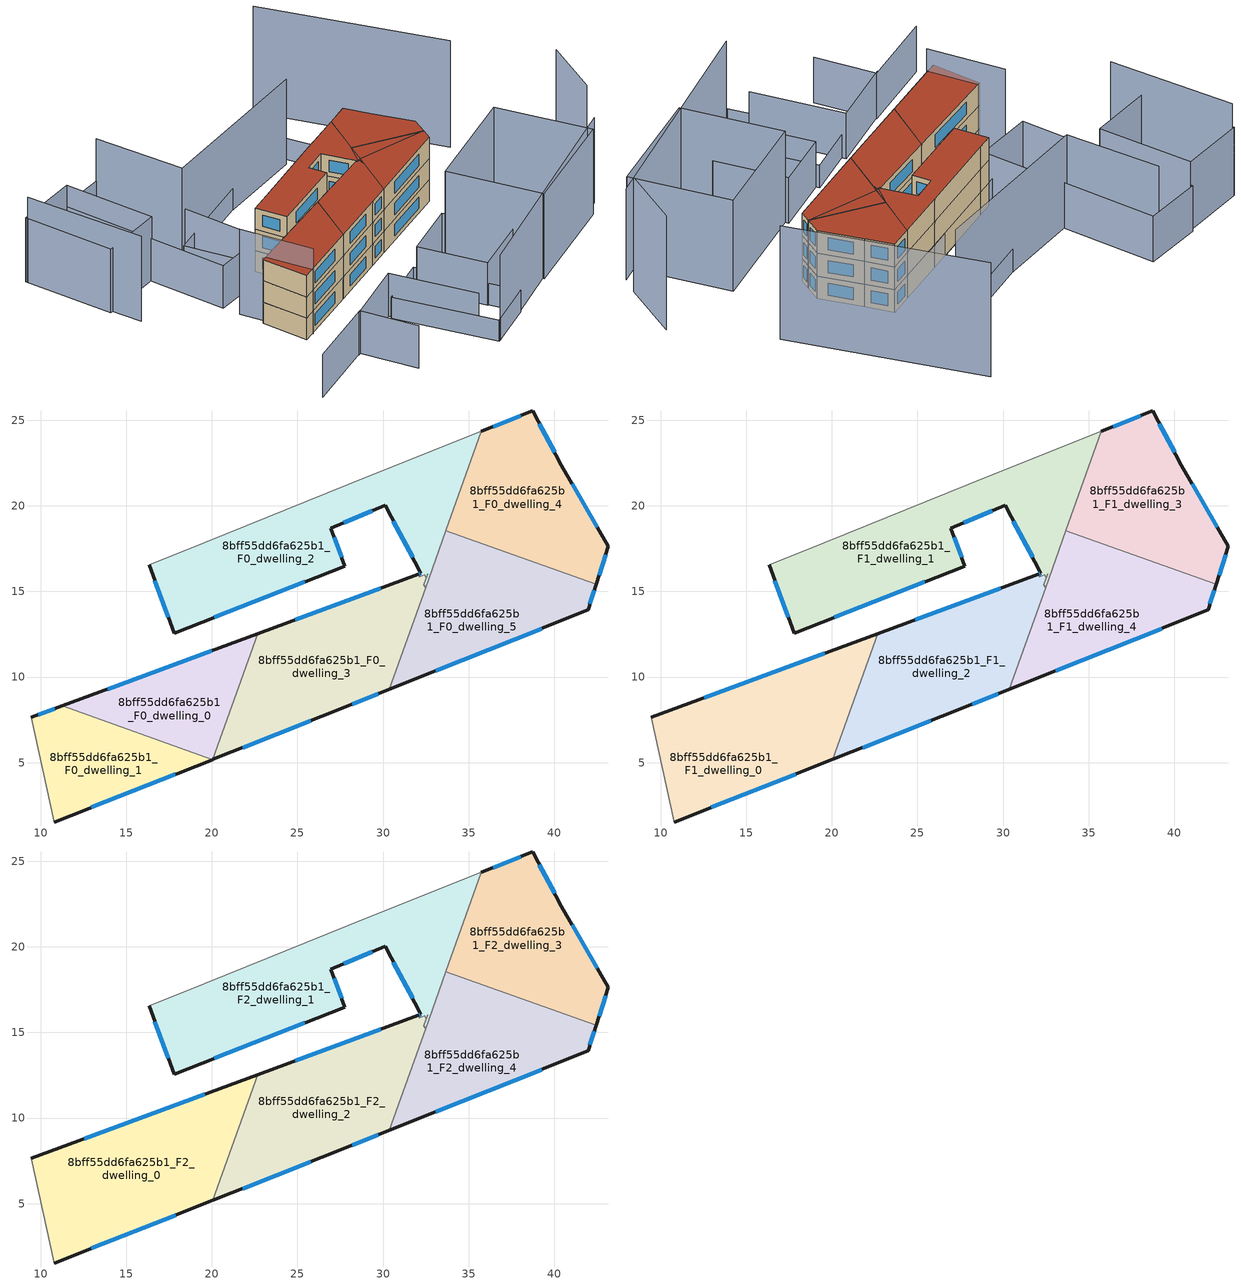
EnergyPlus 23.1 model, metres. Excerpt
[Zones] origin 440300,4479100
8bff55dd6fa625b1_F0_dwelling_0
 floor ground (EU_floor_Construction): 22.67,12.53 20.06,5.19 20.04,5.18 11.25,8.31 z0
 wall outside (EU_wall_Construction): 22.67,12.53 11.25,8.31 / 20.04,5.18 20.06,5.19 z0:3
 wall to 8bff55dd6fa625b1_F0_dwelling_1 (EU_wall_Construction): 11.25,8.31 20.04,5.18 z0:3
 wall to 8bff55dd6fa625b1_F0_dwelling_3 (EU_wall_Construction): 20.06,5.19 22.67,12.53 z0:3
 window (EU_Window_Construction): 20,11.54 13.93,9.3 z0.7:2.3
8bff55dd6fa625b1_F0_dwelling_1
 floor ground (EU_floor_Construction): 20.04,5.18 10.79,1.54 9.44,7.64 11.25,8.31 z0
 wall outside (EU_wall_Construction): 10.79,1.54 20.04,5.18 / 11.25,8.31 9.44,7.64 z0:3
 wall adiabatic (EU_wall_Construction): 9.44,7.64 10.79,1.54 z0:3
 window (EU_Window_Construction): 12.96,2.39 17.87,4.33 / 10.83,8.15 9.87,7.8 z0.7:2.3
8bff55dd6fa625b1_F0_dwelling_2
 floor ground (EU_floor_Construction): 32.76,16.01 32.48,15.21 32.38,15.39 32.62,16.04 z0; 33.67,18.54 32.76,16.01 32.62,16.04 32.52,15.77 32.42,15.97 z0; 35.73,24.34 33.67,18.54 32.42,15.97 32.13,15.86 32.06,16 32.21,16.05 30.11,20.03 26.95,18.69 27.76,16.46 17.82,12.57 16.33,16.57 18.34,17.35 29.23,21.76 z0
 wall outside (EU_wall_Construction): 16.33,16.57 17.82,12.57 27.76,16.46 26.95,18.69 30.11,20.03 32.21,16.05 32.06,16 z0:3
 wall adiabatic (EU_wall_Construction): 35.73,24.34 29.23,21.76 18.34,17.35 16.33,16.57 z0:3
 wall to 8bff55dd6fa625b1_F0_dwelling_3 (EU_wall_Construction): 32.06,16 32.14,15.86 32.42,15.97 32.52,15.77 32.62,16.04 32.39,15.39 32.48,15.21 z0:3
 wall to 8bff55dd6fa625b1_F0_dwelling_4 (EU_wall_Construction): 33.67,18.54 35.73,24.34 z0:3
 wall to 8bff55dd6fa625b1_F0_dwelling_5 (EU_wall_Construction): 32.48,15.21 33.67,18.54 z0:3
 window (EU_Window_Construction): 32.17,16.04 32.1,16.01 / 30.6,19.1 31.72,16.98 / 27.69,19 29.37,19.72 / 27.57,16.98 27.14,18.17 / 20.14,13.48 25.43,15.55 / 16.68,15.63 17.47,13.5 z0.7:2.3
8bff55dd6fa625b1_F0_dwelling_3
 floor ground (EU_floor_Construction): 32.42,15.97 32.52,15.77 32.55,15.84 32.38,15.39 32.48,15.21 30.37,9.28 27.53,8.14 20.06,5.19 22.67,12.53 32.06,16 32.13,15.86 z0
 wall outside (EU_wall_Construction): 32.06,16 22.67,12.53 / 20.06,5.19 27.53,8.14 30.37,9.28 z0:3
 wall to 8bff55dd6fa625b1_F0_dwelling_5 (EU_wall_Construction): 30.37,9.28 32.48,15.21 z0:3
 window (EU_Window_Construction): 29.87,15.18 24.87,13.34 / 28.2,8.41 29.7,9.01 / 21.81,5.88 25.78,7.45 z0.7:2.3
8bff55dd6fa625b1_F0_dwelling_4
 floor ground (EU_floor_Construction): 40.41,22.38 43.16,17.65 42.45,15.42 33.67,18.54 35.73,24.34 38.73,25.53 z0
 wall outside (EU_wall_Construction): 42.45,15.42 43.16,17.65 40.41,22.38 38.73,25.53 35.73,24.34 z0:3
 wall to 8bff55dd6fa625b1_F0_dwelling_5 (EU_wall_Construction): 33.67,18.55 42.45,15.42 z0:3
 window (EU_Window_Construction): 38.02,25.25 36.43,24.62 / 40.02,23.12 39.12,24.8 / 42.52,18.76 41.06,21.27 / 42.61,15.94 42.99,17.13 z0.7:2.3
8bff55dd6fa625b1_F0_dwelling_5
 floor ground (EU_floor_Construction): 41.97,13.92 30.37,9.28 32.76,16.01 z0; 42.45,15.42 41.97,13.92 32.76,16.01 33.67,18.54 z0
 wall outside (EU_wall_Construction): 30.37,9.28 41.97,13.92 42.45,15.42 z0:3
 window (EU_Window_Construction): 42.08,14.27 42.33,15.07 / 33.08,10.36 39.25,12.83 z0.7:2.3
8bff55dd6fa625b1_F1_dwelling_0
 floor to 8bff55dd6fa625b1_F0_dwelling_0 (EU_floor_Construction): 22.67,12.53 20.06,5.19 20.04,5.18 11.25,8.31 z3
 floor to 8bff55dd6fa625b1_F0_dwelling_1 (EU_floor_Construction): 20.04,5.18 10.79,1.54 9.44,7.64 11.25,8.31 z3
 wall outside (EU_wall_Construction): 22.67,12.53 9.44,7.64 / 10.79,1.54 20.06,5.19 z3:6
 wall adiabatic (EU_wall_Construction): 9.44,7.64 10.79,1.54 z3:6
 wall to 8bff55dd6fa625b1_F1_dwelling_2 (EU_wall_Construction): 20.06,5.19 22.67,12.53 z3:6
 window (EU_Window_Construction): 19.58,11.38 12.54,8.78 / 12.96,2.39 17.89,4.34 z3.7:5.3
8bff55dd6fa625b1_F1_dwelling_1
 floor to 8bff55dd6fa625b1_F0_dwelling_2 (EU_floor_Construction): 35.73,24.34 33.67,18.54 32.42,15.97 32.13,15.86 32.06,16 32.21,16.05 30.11,20.03 26.95,18.69 27.76,16.46 17.82,12.57 16.33,16.57 18.34,17.35 29.23,21.76 z3; 33.67,18.54 32.77,16.03 32.62,16.04 32.52,15.77 32.42,15.97 z3; 32.76,16.01 32.48,15.21 32.38,15.39 32.62,16.04 z3
 wall outside (EU_wall_Construction): 16.33,16.57 17.82,12.57 27.76,16.46 26.95,18.69 30.11,20.03 32.21,16.05 32.06,16 z3:6
 wall adiabatic (EU_wall_Construction): 35.73,24.34 29.23,21.76 18.34,17.35 16.33,16.57 z3:6
 wall to 8bff55dd6fa625b1_F1_dwelling_2 (EU_wall_Construction): 32.06,16 32.14,15.86 32.42,15.97 32.52,15.77 32.62,16.04 32.39,15.39 32.48,15.21 z3:6
 wall to 8bff55dd6fa625b1_F1_dwelling_3 (EU_wall_Construction): 33.67,18.54 35.73,24.34 z3:6
 wall to 8bff55dd6fa625b1_F1_dwelling_4 (EU_wall_Construction): 32.48,15.21 33.67,18.54 z3:6
 window (EU_Window_Construction): 32.17,16.04 32.1,16.01 / 30.6,19.1 31.72,16.98 / 27.69,19 29.37,19.72 / 27.57,16.98 27.14,18.17 / 20.14,13.48 25.43,15.55 / 16.68,15.63 17.47,13.5 z3.7:5.3
8bff55dd6fa625b1_F1_dwelling_2
 floor to 8bff55dd6fa625b1_F0_dwelling_3 (EU_floor_Construction): 32.42,15.97 32.52,15.77 32.55,15.84 32.38,15.39 32.48,15.21 30.37,9.28 27.53,8.14 20.06,5.19 22.67,12.53 32.06,16 32.13,15.86 z3
 wall outside (EU_wall_Construction): 32.06,16 22.67,12.53 / 20.06,5.19 27.53,8.14 30.37,9.28 z3:6
 wall to 8bff55dd6fa625b1_F1_dwelling_4 (EU_wall_Construction): 30.37,9.28 32.48,15.21 z3:6
 window (EU_Window_Construction): 29.87,15.18 24.87,13.34 / 28.2,8.41 29.7,9.01 / 21.81,5.88 25.78,7.45 z3.7:5.3
8bff55dd6fa625b1_F1_dwelling_3
 floor to 8bff55dd6fa625b1_F0_dwelling_4 (EU_floor_Construction): 40.41,22.38 43.16,17.65 42.45,15.42 33.67,18.54 35.73,24.34 38.73,25.53 z3
 wall outside (EU_wall_Construction): 42.45,15.42 43.16,17.65 40.41,22.38 38.73,25.53 35.73,24.34 z3:6
 wall to 8bff55dd6fa625b1_F1_dwelling_4 (EU_wall_Construction): 33.67,18.55 42.45,15.42 z3:6
 window (EU_Window_Construction): 38.02,25.25 36.43,24.62 / 40.02,23.12 39.12,24.8 / 42.52,18.76 41.06,21.27 / 42.61,15.94 42.99,17.13 z3.7:5.3
8bff55dd6fa625b1_F1_dwelling_4
 floor to 8bff55dd6fa625b1_F0_dwelling_5 (EU_floor_Construction): 41.97,13.92 30.37,9.28 32.76,16.01 z3; 42.45,15.42 32.77,16.03 33.67,18.54 z3; 42.45,15.42 41.97,13.92 32.76,16.01 32.77,16.03 z3
 wall outside (EU_wall_Construction): 30.37,9.28 41.97,13.92 42.45,15.42 z3:6
 window (EU_Window_Construction): 42.08,14.27 42.33,15.07 / 33.08,10.36 39.25,12.83 z3.7:5.3
8bff55dd6fa625b1_F2_dwelling_0
 floor to 8bff55dd6fa625b1_F1_dwelling_0 (EU_floor_Construction): 22.67,12.53 20.06,5.19 10.79,1.54 9.44,7.64 z6
 wall outside (EU_wall_Construction): 22.67,12.53 9.44,7.64 / 10.79,1.54 20.06,5.19 z6:9
 wall adiabatic (EU_wall_Construction): 9.44,7.64 10.79,1.54 z6:9
 wall to 8bff55dd6fa625b1_F2_dwelling_2 (EU_wall_Construction): 20.06,5.19 22.67,12.53 z6:9
 window (EU_Window_Construction): 19.58,11.38 12.54,8.78 / 12.96,2.39 17.89,4.34 z6.7:8.3
 roof outside (EU_roof_Construction): 20.06,5.19 22.67,12.53 9.44,7.64 10.79,1.54 z9
8bff55dd6fa625b1_F2_dwelling_1
 floor to 8bff55dd6fa625b1_F1_dwelling_1 (EU_floor_Construction): 35.73,24.34 33.67,18.54 32.42,15.97 32.13,15.86 32.06,16 32.21,16.05 30.11,20.03 26.95,18.69 27.76,16.46 17.82,12.57 16.33,16.57 18.34,17.35 29.23,21.76 z6; 32.76,16.01 32.48,15.21 32.38,15.39 32.62,16.04 z6; 33.67,18.54 32.77,16.03 32.62,16.04 32.52,15.77 32.42,15.97 z6
 wall outside (EU_wall_Construction): 16.33,16.57 17.82,12.57 27.76,16.46 26.95,18.69 30.11,20.03 32.21,16.05 32.06,16 z6:9
 wall adiabatic (EU_wall_Construction): 35.73,24.34 29.23,21.76 18.34,17.35 16.33,16.57 z6:9
 wall to 8bff55dd6fa625b1_F2_dwelling_2 (EU_wall_Construction): 32.06,16 32.14,15.86 32.42,15.97 32.52,15.77 32.62,16.04 32.39,15.39 32.48,15.21 z6:9
 wall to 8bff55dd6fa625b1_F2_dwelling_3 (EU_wall_Construction): 33.67,18.54 35.73,24.34 z6:9
 wall to 8bff55dd6fa625b1_F2_dwelling_4 (EU_wall_Construction): 32.48,15.21 33.67,18.54 z6:9
 window (EU_Window_Construction): 32.17,16.04 32.1,16.01 / 30.6,19.1 31.72,16.98 / 27.69,19 29.37,19.72 / 27.57,16.98 27.14,18.17 / 20.14,13.48 25.43,15.55 / 16.68,15.63 17.47,13.5 z6.7:8.3
 roof outside (EU_roof_Construction): 32.77,16.03 33.67,18.54 32.42,15.97 32.52,15.77 32.62,16.04 z9; 32.48,15.21 32.77,16.03 32.62,16.04 32.38,15.39 z9; 32.42,15.97 33.67,18.54 35.73,24.34 29.23,21.76 18.34,17.35 16.33,16.57 17.82,12.57 27.76,16.46 26.95,18.69 30.11,20.03 32.21,16.05 32.06,16 32.13,15.86 z9
8bff55dd6fa625b1_F2_dwelling_2
 floor to 8bff55dd6fa625b1_F1_dwelling_2 (EU_floor_Construction): 32.42,15.97 32.52,15.77 32.55,15.84 32.38,15.39 32.48,15.21 30.37,9.28 27.53,8.14 20.06,5.19 22.67,12.53 32.06,16 32.13,15.86 z6
 wall outside (EU_wall_Construction): 32.06,16 22.67,12.53 / 20.06,5.19 27.53,8.14 30.37,9.28 z6:9
 wall to 8bff55dd6fa625b1_F2_dwelling_4 (EU_wall_Construction): 30.37,9.28 32.48,15.21 z6:9
 window (EU_Window_Construction): 29.87,15.18 24.87,13.34 / 28.2,8.41 29.7,9.01 / 21.81,5.88 25.78,7.45 z6.7:8.3
 roof outside (EU_roof_Construction): 30.37,9.28 32.48,15.21 32.39,15.39 32.55,15.84 32.52,15.77 32.42,15.97 32.13,15.86 32.06,16 22.67,12.53 20.06,5.19 27.53,8.14 z9
8bff55dd6fa625b1_F2_dwelling_3
 floor to 8bff55dd6fa625b1_F1_dwelling_3 (EU_floor_Construction): 40.41,22.38 43.16,17.65 42.45,15.42 33.67,18.54 35.73,24.34 38.73,25.53 z6
 wall outside (EU_wall_Construction): 42.45,15.42 43.16,17.65 40.41,22.38 38.73,25.53 35.73,24.34 z6:9
 wall to 8bff55dd6fa625b1_F2_dwelling_4 (EU_wall_Construction): 33.67,18.55 42.45,15.42 z6:9
 window (EU_Window_Construction): 38.02,25.25 36.43,24.62 / 40.02,23.12 39.12,24.8 / 42.52,18.76 41.06,21.27 / 42.61,15.94 42.99,17.13 z6.7:8.3
 roof outside (EU_roof_Construction): 42.45,15.42 43.16,17.65 40.41,22.38 38.73,25.53 35.73,24.34 33.67,18.54 z9
8bff55dd6fa625b1_F2_dwelling_4
 floor to 8bff55dd6fa625b1_F1_dwelling_4 (EU_floor_Construction): 41.97,13.92 30.37,9.28 32.76,16.01 z6; 42.45,15.42 32.77,16.03 33.67,18.54 z6; 42.45,15.42 41.97,13.92 32.76,16.01 32.77,16.03 z6
 wall outside (EU_wall_Construction): 30.37,9.28 41.97,13.92 42.45,15.42 z6:9
 window (EU_Window_Construction): 42.08,14.27 42.33,15.07 / 33.08,10.36 39.25,12.83 z6.7:8.3
 roof outside (EU_roof_Construction): 41.97,13.92 42.45,15.42 32.77,16.03 30.37,9.28 z9; 42.45,15.42 33.67,18.54 32.77,16.03 z9
shading: 27.53,-14.11 56.05,0.42 / 8.68,11 12.22,1.97 / -5.03,33.16 -0.92,17.79 / 34.92,31.32 12.74,25.42 / 12.74,25.42 9.64,37.07 / 40.54,-7.75 35.16,3.76 / 35.16,3.76 48.93,10.2 / 48.93,10.2 54.31,-1.31 / 54.31,-1.31 40.54,-7.75 z0:12; 3.69,-8.94 13.38,-4.92 / 13.38,-4.92 16.33,-12.02 / 13.09,-5.12 21.39,-1.22 / 21.39,-1.22 26.32,-11.7 / 31.65,-7.45 27.8,0.8 / 27.8,0.8 35.01,4.18 / 35.01,4.18 38.87,-4.07 / 38.87,-4.07 31.65,-7.45 / 8.14,13.29 3.19,35.67 / 3.19,35.67 10.66,37.32 / 10.66,37.32 15.61,14.94 / 15.61,14.94 8.14,13.29 z0:6; 33.59,-11.18 27.31,-14.21 / 27.31,-14.21 21.32,-1.84 / 21.32,-1.84 27.6,1.2 / 27.6,1.2 33.59,-11.18 / 10.86,23.1 35.24,33.11 / 35.24,33.11 38.34,25.57 / 38.34,25.57 13.96,15.55 / 13.96,15.55 10.86,23.1 z0:3; 57.08,2.78 59.67,10.95 / 51.79,20.96 39.77,42.34 z0:15; -2.3,21.56 -5.09,33.4 / -5.09,33.4 3.26,35.36 / 3.26,35.36 6.05,23.53 / 6.05,23.53 -2.3,21.56 z0:9
[Building]
EU S2 Campaign: North Axis=0; Terrain=City; Solar Distribution=FullExterior
[Site:Location]
Madrid: Latitude=40.5; Longitude=-3.5; Time Zone=1; Elevation=609
[SizingPeriod:WeatherFileDays]
AnnualSizingPeriod: Begin Month=1; Begin Day of Month=1; End Month=12; End Day of Month=31; Day of Week for Start Day=Monday; Use Weather File Daylight Saving Period=No; Use Weather File Rain and Snow Indicators=No
[MATERIAL]
EU_InternalMass_Material: Roughness=MediumRough; Thickness=0.1; Conductivity=1; Density=1800; Specific Heat=900; Thermal Absorptance=0.9; Solar Absorptance=0.7; Visible Absorptance=0.7
[MATERIAL:NOMASS] Roughness=MediumRough; Thermal Absorptance=0.9; Solar Absorptance=0.7; Visible Absorptance=0.7
Name | Thermal Resistance
EU_wall_NoMass | 0.419739
EU_roof_NoMass | 0.352165
EU_floor_NoMass | 0.608284
[WINDOWMATERIAL:SIMPLEGLAZINGSYSTEM]
EU_Window_SimpleGlazing: UFactor=4.8352; Solar Heat Gain Coefficient=0.85; Visible Transmittance=0.85
[CONSTRUCTION]
EU_wall_Construction: EU_wall_NoMass
EU_roof_Construction: EU_roof_NoMass
EU_floor_Construction: EU_floor_NoMass
EU_Window_Construction: EU_Window_SimpleGlazing
EU_InternalMass_Construction: EU_InternalMass_Material
[ZONE] Type=1; Multiplier=1; Ceiling Height=autocalculate; Floor Area=autocalculate; Part of Total Floor Area=Yes
Name | Volume
8bff55dd6fa625b1_F0_dwelling_0 | 109.365
8bff55dd6fa625b1_F1_dwelling_0 | 218.742
8bff55dd6fa625b1_F2_dwelling_0 | 218.743
8bff55dd6fa625b1_F0_dwelling_1 | 109.384
8bff55dd6fa625b1_F1_dwelling_1; 8bff55dd6fa625b1_F2_dwelling_1 | 232.535
8bff55dd6fa625b1_F0_dwelling_2 | 232.541
8bff55dd6fa625b1_F1_dwelling_2; 8bff55dd6fa625b1_F2_dwelling_2; 8bff55dd6fa625b1_F0_dwelling_3 | 189.967
8bff55dd6fa625b1_F1_dwelling_3; 8bff55dd6fa625b1_F2_dwelling_3; 8bff55dd6fa625b1_F0_dwelling_4 | 160.35
8bff55dd6fa625b1_F1_dwelling_4; 8bff55dd6fa625b1_F2_dwelling_4; 8bff55dd6fa625b1_F0_dwelling_5 | 160.311
[INTERNALMASS] Construction=EU_InternalMass_Construction
Name | Zone or ZoneList | Surface Area
8bff55dd6fa625b1_F0_dwelling_0_EU_InternalMass | 8bff55dd6fa625b1_F0_dwelling_0 | 36.4549
8bff55dd6fa625b1_F0_dwelling_1_EU_InternalMass | 8bff55dd6fa625b1_F0_dwelling_1 | 36.4615
8bff55dd6fa625b1_F0_dwelling_2_EU_InternalMass | 8bff55dd6fa625b1_F0_dwelling_2 | 77.5175
8bff55dd6fa625b1_F0_dwelling_3_EU_InternalMass | 8bff55dd6fa625b1_F0_dwelling_3 | 63.3268
8bff55dd6fa625b1_F0_dwelling_4_EU_InternalMass | 8bff55dd6fa625b1_F0_dwelling_4 | 53.4512
8bff55dd6fa625b1_F0_dwelling_5_EU_InternalMass | 8bff55dd6fa625b1_F0_dwelling_5 | 53.44
8bff55dd6fa625b1_F1_dwelling_0_EU_InternalMass | 8bff55dd6fa625b1_F1_dwelling_0 | 72.9143
8bff55dd6fa625b1_F1_dwelling_1_EU_InternalMass | 8bff55dd6fa625b1_F1_dwelling_1 | 77.5175
8bff55dd6fa625b1_F1_dwelling_2_EU_InternalMass | 8bff55dd6fa625b1_F1_dwelling_2 | 63.3268
8bff55dd6fa625b1_F1_dwelling_3_EU_InternalMass | 8bff55dd6fa625b1_F1_dwelling_3 | 53.4512
8bff55dd6fa625b1_F1_dwelling_4_EU_InternalMass | 8bff55dd6fa625b1_F1_dwelling_4 | 53.44
8bff55dd6fa625b1_F2_dwelling_0_EU_InternalMass | 8bff55dd6fa625b1_F2_dwelling_0 | 72.9143
8bff55dd6fa625b1_F2_dwelling_1_EU_InternalMass | 8bff55dd6fa625b1_F2_dwelling_1 | 77.5175
8bff55dd6fa625b1_F2_dwelling_2_EU_InternalMass | 8bff55dd6fa625b1_F2_dwelling_2 | 63.3268
8bff55dd6fa625b1_F2_dwelling_3_EU_InternalMass | 8bff55dd6fa625b1_F2_dwelling_3 | 53.4512
8bff55dd6fa625b1_F2_dwelling_4_EU_InternalMass | 8bff55dd6fa625b1_F2_dwelling_4 | 53.44
[OTHEREQUIPMENT] Fuel Type=Electricity; Design Level Calculation Method=Watts/Area; Power per Zone Floor Area=1; Fraction Latent=0; Fraction Radiant=0; Fraction Lost=0; Carbon Dioxide Generation Rate=0; EndUse Subcategory=EU_Step8_InternalGains
Name | Zone or ZoneList or Space or SpaceList | Schedule
EU_Step8_InternalGain_8bff55dd6fa625b1_F0_dwelling_0_f000 | 8bff55dd6fa625b1_F0_dwelling_0 | EU_Step8_GainSchedule_8bff55dd6fa625b1_F0_dwelling_0_f000
EU_Step8_InternalGain_8bff55dd6fa625b1_F0_dwelling_1_f000 | 8bff55dd6fa625b1_F0_dwelling_1 | EU_Step8_GainSchedule_8bff55dd6fa625b1_F0_dwelling_1_f000
EU_Step8_InternalGain_8bff55dd6fa625b1_F0_dwelling_2_f000 | 8bff55dd6fa625b1_F0_dwelling_2 | EU_Step8_GainSchedule_8bff55dd6fa625b1_F0_dwelling_2_f000
EU_Step8_InternalGain_8bff55dd6fa625b1_F0_dwelling_3_f000 | 8bff55dd6fa625b1_F0_dwelling_3 | EU_Step8_GainSchedule_8bff55dd6fa625b1_F0_dwelling_3_f000
EU_Step8_InternalGain_8bff55dd6fa625b1_F0_dwelling_4_f000 | 8bff55dd6fa625b1_F0_dwelling_4 | EU_Step8_GainSchedule_8bff55dd6fa625b1_F0_dwelling_4_f000
EU_Step8_InternalGain_8bff55dd6fa625b1_F0_dwelling_5_f000 | 8bff55dd6fa625b1_F0_dwelling_5 | EU_Step8_GainSchedule_8bff55dd6fa625b1_F0_dwelling_5_f000
EU_Step8_InternalGain_8bff55dd6fa625b1_F1_dwelling_0_f000 | 8bff55dd6fa625b1_F1_dwelling_0 | EU_Step8_GainSchedule_8bff55dd6fa625b1_F1_dwelling_0_f000
EU_Step8_InternalGain_8bff55dd6fa625b1_F1_dwelling_1_f000 | 8bff55dd6fa625b1_F1_dwelling_1 | EU_Step8_GainSchedule_8bff55dd6fa625b1_F1_dwelling_1_f000
EU_Step8_InternalGain_8bff55dd6fa625b1_F1_dwelling_2_f000 | 8bff55dd6fa625b1_F1_dwelling_2 | EU_Step8_GainSchedule_8bff55dd6fa625b1_F1_dwelling_2_f000
EU_Step8_InternalGain_8bff55dd6fa625b1_F1_dwelling_3_f000 | 8bff55dd6fa625b1_F1_dwelling_3 | EU_Step8_GainSchedule_8bff55dd6fa625b1_F1_dwelling_3_f000
EU_Step8_InternalGain_8bff55dd6fa625b1_F1_dwelling_4_f000 | 8bff55dd6fa625b1_F1_dwelling_4 | EU_Step8_GainSchedule_8bff55dd6fa625b1_F1_dwelling_4_f000
EU_Step8_InternalGain_8bff55dd6fa625b1_F2_dwelling_0_f000 | 8bff55dd6fa625b1_F2_dwelling_0 | EU_Step8_GainSchedule_8bff55dd6fa625b1_F2_dwelling_0_f000
EU_Step8_InternalGain_8bff55dd6fa625b1_F2_dwelling_1_f000 | 8bff55dd6fa625b1_F2_dwelling_1 | EU_Step8_GainSchedule_8bff55dd6fa625b1_F2_dwelling_1_f000
EU_Step8_InternalGain_8bff55dd6fa625b1_F2_dwelling_2_f000 | 8bff55dd6fa625b1_F2_dwelling_2 | EU_Step8_GainSchedule_8bff55dd6fa625b1_F2_dwelling_2_f000
EU_Step8_InternalGain_8bff55dd6fa625b1_F2_dwelling_3_f000 | 8bff55dd6fa625b1_F2_dwelling_3 | EU_Step8_GainSchedule_8bff55dd6fa625b1_F2_dwelling_3_f000
EU_Step8_InternalGain_8bff55dd6fa625b1_F2_dwelling_4_f000 | 8bff55dd6fa625b1_F2_dwelling_4 | EU_Step8_GainSchedule_8bff55dd6fa625b1_F2_dwelling_4_f000
[ZONEVENTILATION:DESIGNFLOWRATE] Schedule=EU_AlwaysOn; Design Flow Rate Calculation Method=AirChanges/Hour; Air Changes per Hour=0.703302; Ventilation Type=Natural; Fan Pressure Rise=0; Fan Total Efficiency=1; Constant Term Coefficient=1; Temperature Term Coefficient=0; Velocity Term Coefficient=0; Velocity Squared Term Coefficient=0; Minimum Indoor Temperature=-100; Maximum Indoor Temperature=100; Delta Temperature=-100; Minimum Outdoor Temperature=-100; Maximum Outdoor Temperature=100; Maximum Wind Speed=40
Name | Zone or ZoneList or Space or SpaceList
EU_ConstantAir_8bff55dd6fa625b1_F0_dwelling_0 | 8bff55dd6fa625b1_F0_dwelling_0
EU_ConstantAir_8bff55dd6fa625b1_F0_dwelling_1 | 8bff55dd6fa625b1_F0_dwelling_1
EU_ConstantAir_8bff55dd6fa625b1_F0_dwelling_2 | 8bff55dd6fa625b1_F0_dwelling_2
EU_ConstantAir_8bff55dd6fa625b1_F0_dwelling_3 | 8bff55dd6fa625b1_F0_dwelling_3
EU_ConstantAir_8bff55dd6fa625b1_F0_dwelling_4 | 8bff55dd6fa625b1_F0_dwelling_4
EU_ConstantAir_8bff55dd6fa625b1_F0_dwelling_5 | 8bff55dd6fa625b1_F0_dwelling_5
EU_ConstantAir_8bff55dd6fa625b1_F1_dwelling_0 | 8bff55dd6fa625b1_F1_dwelling_0
EU_ConstantAir_8bff55dd6fa625b1_F1_dwelling_1 | 8bff55dd6fa625b1_F1_dwelling_1
EU_ConstantAir_8bff55dd6fa625b1_F1_dwelling_2 | 8bff55dd6fa625b1_F1_dwelling_2
EU_ConstantAir_8bff55dd6fa625b1_F1_dwelling_3 | 8bff55dd6fa625b1_F1_dwelling_3
EU_ConstantAir_8bff55dd6fa625b1_F1_dwelling_4 | 8bff55dd6fa625b1_F1_dwelling_4
EU_ConstantAir_8bff55dd6fa625b1_F2_dwelling_0 | 8bff55dd6fa625b1_F2_dwelling_0
EU_ConstantAir_8bff55dd6fa625b1_F2_dwelling_1 | 8bff55dd6fa625b1_F2_dwelling_1
EU_ConstantAir_8bff55dd6fa625b1_F2_dwelling_2 | 8bff55dd6fa625b1_F2_dwelling_2
EU_ConstantAir_8bff55dd6fa625b1_F2_dwelling_3 | 8bff55dd6fa625b1_F2_dwelling_3
EU_ConstantAir_8bff55dd6fa625b1_F2_dwelling_4 | 8bff55dd6fa625b1_F2_dwelling_4
[HVACTEMPLATE:THERMOSTAT] Constant Heating Setpoint=20; Constant Cooling Setpoint=50
EU_HeatOnly_8bff55dd6fa625b1_F0_dwelling_0; EU_HeatOnly_8bff55dd6fa625b1_F0_dwelling_1; EU_HeatOnly_8bff55dd6fa625b1_F0_dwelling_2; EU_HeatOnly_8bff55dd6fa625b1_F0_dwelling_3; EU_HeatOnly_8bff55dd6fa625b1_F0_dwelling_4; EU_HeatOnly_8bff55dd6fa625b1_F0_dwelling_5; EU_HeatOnly_8bff55dd6fa625b1_F1_dwelling_0; EU_HeatOnly_8bff55dd6fa625b1_F1_dwelling_1; EU_HeatOnly_8bff55dd6fa625b1_F1_dwelling_2; EU_HeatOnly_8bff55dd6fa625b1_F1_dwelling_3; EU_HeatOnly_8bff55dd6fa625b1_F1_dwelling_4; EU_HeatOnly_8bff55dd6fa625b1_F2_dwelling_0; EU_HeatOnly_8bff55dd6fa625b1_F2_dwelling_1; EU_HeatOnly_8bff55dd6fa625b1_F2_dwelling_2; EU_HeatOnly_8bff55dd6fa625b1_F2_dwelling_3; EU_HeatOnly_8bff55dd6fa625b1_F2_dwelling_4
[HVACTEMPLATE:ZONE:IDEALLOADSAIRSYSTEM] System Availability Schedule=EU_AlwaysOn; Maximum Heating Supply Air Temperature=50; Minimum Cooling Supply Air Temperature=13; Maximum Heating Supply Air Humidity Ratio=0.0156; Minimum Cooling Supply Air Humidity Ratio=0.0077; Heating Limit=NoLimit; Cooling Limit=NoLimit; Heating Availability Schedule=EU_AlwaysOn; Cooling Availability Schedule=EU_CoolingOff; Dehumidification Control Type=ConstantSensibleHeatRatio; Cooling Sensible Heat Ratio=0.7; Dehumidification Setpoint=60; Humidification Control Type=None; Humidification Setpoint=30; Outdoor Air Method=None; Outdoor Air Flow Rate per Person=0.00944; Outdoor Air Flow Rate per Zone Floor Area=0; Outdoor Air Flow Rate per Zone=0; Demand Controlled Ventilation Type=None; Outdoor Air Economizer Type=NoEconomizer; Heat Recovery Type=None; Sensible Heat Recovery Effectiveness=0.7; Latent Heat Recovery Effectiveness=0.65
Name | Template Thermostat
8bff55dd6fa625b1_F0_dwelling_0 | EU_HeatOnly_8bff55dd6fa625b1_F0_dwelling_0
8bff55dd6fa625b1_F0_dwelling_1 | EU_HeatOnly_8bff55dd6fa625b1_F0_dwelling_1
8bff55dd6fa625b1_F0_dwelling_2 | EU_HeatOnly_8bff55dd6fa625b1_F0_dwelling_2
8bff55dd6fa625b1_F0_dwelling_3 | EU_HeatOnly_8bff55dd6fa625b1_F0_dwelling_3
8bff55dd6fa625b1_F0_dwelling_4 | EU_HeatOnly_8bff55dd6fa625b1_F0_dwelling_4
8bff55dd6fa625b1_F0_dwelling_5 | EU_HeatOnly_8bff55dd6fa625b1_F0_dwelling_5
8bff55dd6fa625b1_F1_dwelling_0 | EU_HeatOnly_8bff55dd6fa625b1_F1_dwelling_0
8bff55dd6fa625b1_F1_dwelling_1 | EU_HeatOnly_8bff55dd6fa625b1_F1_dwelling_1
8bff55dd6fa625b1_F1_dwelling_2 | EU_HeatOnly_8bff55dd6fa625b1_F1_dwelling_2
8bff55dd6fa625b1_F1_dwelling_3 | EU_HeatOnly_8bff55dd6fa625b1_F1_dwelling_3
8bff55dd6fa625b1_F1_dwelling_4 | EU_HeatOnly_8bff55dd6fa625b1_F1_dwelling_4
8bff55dd6fa625b1_F2_dwelling_0 | EU_HeatOnly_8bff55dd6fa625b1_F2_dwelling_0
8bff55dd6fa625b1_F2_dwelling_1 | EU_HeatOnly_8bff55dd6fa625b1_F2_dwelling_1
8bff55dd6fa625b1_F2_dwelling_2 | EU_HeatOnly_8bff55dd6fa625b1_F2_dwelling_2
8bff55dd6fa625b1_F2_dwelling_3 | EU_HeatOnly_8bff55dd6fa625b1_F2_dwelling_3
8bff55dd6fa625b1_F2_dwelling_4 | EU_HeatOnly_8bff55dd6fa625b1_F2_dwelling_4
[SIZING:ZONE] Zone Cooling Design Supply Air Temperature Input Method=SupplyAirTemperature; Zone Cooling Design Supply Air Temperature=13; Zone Heating Design Supply Air Temperature Input Method=SupplyAirTemperature; Zone Heating Design Supply Air Temperature=50; Zone Cooling Design Supply Air Humidity Ratio=0.008; Zone Heating Design Supply Air Humidity Ratio=0.008; Cooling Design Air Flow Method=DesignDay; Cooling Design Air Flow Rate=0; Cooling Minimum Air Flow per Zone Floor Area=0.000762; Cooling Minimum Air Flow=0; Cooling Minimum Air Flow Fraction=0.2; Heating Design Air Flow Method=DesignDay; Heating Design Air Flow Rate=0; Heating Maximum Air Flow per Zone Floor Area=0.002032; Heating Maximum Air Flow=0.141576; Heating Maximum Air Flow Fraction=0.3; Account for Dedicated Outdoor Air System=No; Dedicated Outdoor Air System Control Strategy=NeutralSupplyAir; Dedicated Outdoor Air Low Setpoint Temperature for Design=autosize; Dedicated Outdoor Air High Setpoint Temperature for Design=autosize; Zone Load Sizing Method=Sensible Load Only No Latent Load; Zone Latent Cooling Design Supply Air Humidity Ratio Input Method=HumidityRatioDifference; Zone Cooling Design Supply Air Humidity Ratio Difference=0.005; Zone Latent Heating Design Supply Air Humidity Ratio Input Method=HumidityRatioDifference; Zone Humidification Design Supply Air Humidity Ratio Difference=0.005
8bff55dd6fa625b1_F0_dwelling_0; 8bff55dd6fa625b1_F0_dwelling_1; 8bff55dd6fa625b1_F0_dwelling_2; 8bff55dd6fa625b1_F0_dwelling_3; 8bff55dd6fa625b1_F0_dwelling_4; 8bff55dd6fa625b1_F0_dwelling_5; 8bff55dd6fa625b1_F1_dwelling_0; 8bff55dd6fa625b1_F1_dwelling_1; 8bff55dd6fa625b1_F1_dwelling_2; 8bff55dd6fa625b1_F1_dwelling_3; 8bff55dd6fa625b1_F1_dwelling_4; 8bff55dd6fa625b1_F2_dwelling_0; 8bff55dd6fa625b1_F2_dwelling_1; 8bff55dd6fa625b1_F2_dwelling_2; 8bff55dd6fa625b1_F2_dwelling_3; 8bff55dd6fa625b1_F2_dwelling_4
[SCHEDULE:CONSTANT]
Name | Hourly Value
EU_AlwaysOn | 1
EU_CoolingOff | 0
[SCHEDULE:FILE] Column Number=1; Rows to Skip at Top=0; Number of Hours of Data=8760; Column Separator=Comma; Interpolate to Timestep=No; Minutes per Item=60; Adjust Schedule for Daylight Savings=Yes
Name | File
EU_Step8_GainSchedule_8bff55dd6fa625b1_F0_dwelling_0_f000 | ../../schedules/8bff55dd6fa625b1/8bff55dd6fa625b1_F0_dwelling_0_f000_gain.csv
EU_Step8_GainSchedule_8bff55dd6fa625b1_F0_dwelling_1_f000 | ../../schedules/8bff55dd6fa625b1/8bff55dd6fa625b1_F0_dwelling_1_f000_gain.csv
EU_Step8_GainSchedule_8bff55dd6fa625b1_F0_dwelling_2_f000 | ../../schedules/8bff55dd6fa625b1/8bff55dd6fa625b1_F0_dwelling_2_f000_gain.csv
EU_Step8_GainSchedule_8bff55dd6fa625b1_F0_dwelling_3_f000 | ../../schedules/8bff55dd6fa625b1/8bff55dd6fa625b1_F0_dwelling_3_f000_gain.csv
EU_Step8_GainSchedule_8bff55dd6fa625b1_F0_dwelling_4_f000 | ../../schedules/8bff55dd6fa625b1/8bff55dd6fa625b1_F0_dwelling_4_f000_gain.csv
EU_Step8_GainSchedule_8bff55dd6fa625b1_F0_dwelling_5_f000 | ../../schedules/8bff55dd6fa625b1/8bff55dd6fa625b1_F0_dwelling_5_f000_gain.csv
EU_Step8_GainSchedule_8bff55dd6fa625b1_F1_dwelling_0_f000 | ../../schedules/8bff55dd6fa625b1/8bff55dd6fa625b1_F1_dwelling_0_f000_gain.csv
EU_Step8_GainSchedule_8bff55dd6fa625b1_F1_dwelling_1_f000 | ../../schedules/8bff55dd6fa625b1/8bff55dd6fa625b1_F1_dwelling_1_f000_gain.csv
EU_Step8_GainSchedule_8bff55dd6fa625b1_F1_dwelling_2_f000 | ../../schedules/8bff55dd6fa625b1/8bff55dd6fa625b1_F1_dwelling_2_f000_gain.csv
EU_Step8_GainSchedule_8bff55dd6fa625b1_F1_dwelling_3_f000 | ../../schedules/8bff55dd6fa625b1/8bff55dd6fa625b1_F1_dwelling_3_f000_gain.csv
EU_Step8_GainSchedule_8bff55dd6fa625b1_F1_dwelling_4_f000 | ../../schedules/8bff55dd6fa625b1/8bff55dd6fa625b1_F1_dwelling_4_f000_gain.csv
EU_Step8_GainSchedule_8bff55dd6fa625b1_F2_dwelling_0_f000 | ../../schedules/8bff55dd6fa625b1/8bff55dd6fa625b1_F2_dwelling_0_f000_gain.csv
EU_Step8_GainSchedule_8bff55dd6fa625b1_F2_dwelling_1_f000 | ../../schedules/8bff55dd6fa625b1/8bff55dd6fa625b1_F2_dwelling_1_f000_gain.csv
EU_Step8_GainSchedule_8bff55dd6fa625b1_F2_dwelling_2_f000 | ../../schedules/8bff55dd6fa625b1/8bff55dd6fa625b1_F2_dwelling_2_f000_gain.csv
EU_Step8_GainSchedule_8bff55dd6fa625b1_F2_dwelling_3_f000 | ../../schedules/8bff55dd6fa625b1/8bff55dd6fa625b1_F2_dwelling_3_f000_gain.csv
EU_Step8_GainSchedule_8bff55dd6fa625b1_F2_dwelling_4_f000 | ../../schedules/8bff55dd6fa625b1/8bff55dd6fa625b1_F2_dwelling_4_f000_gain.csv
